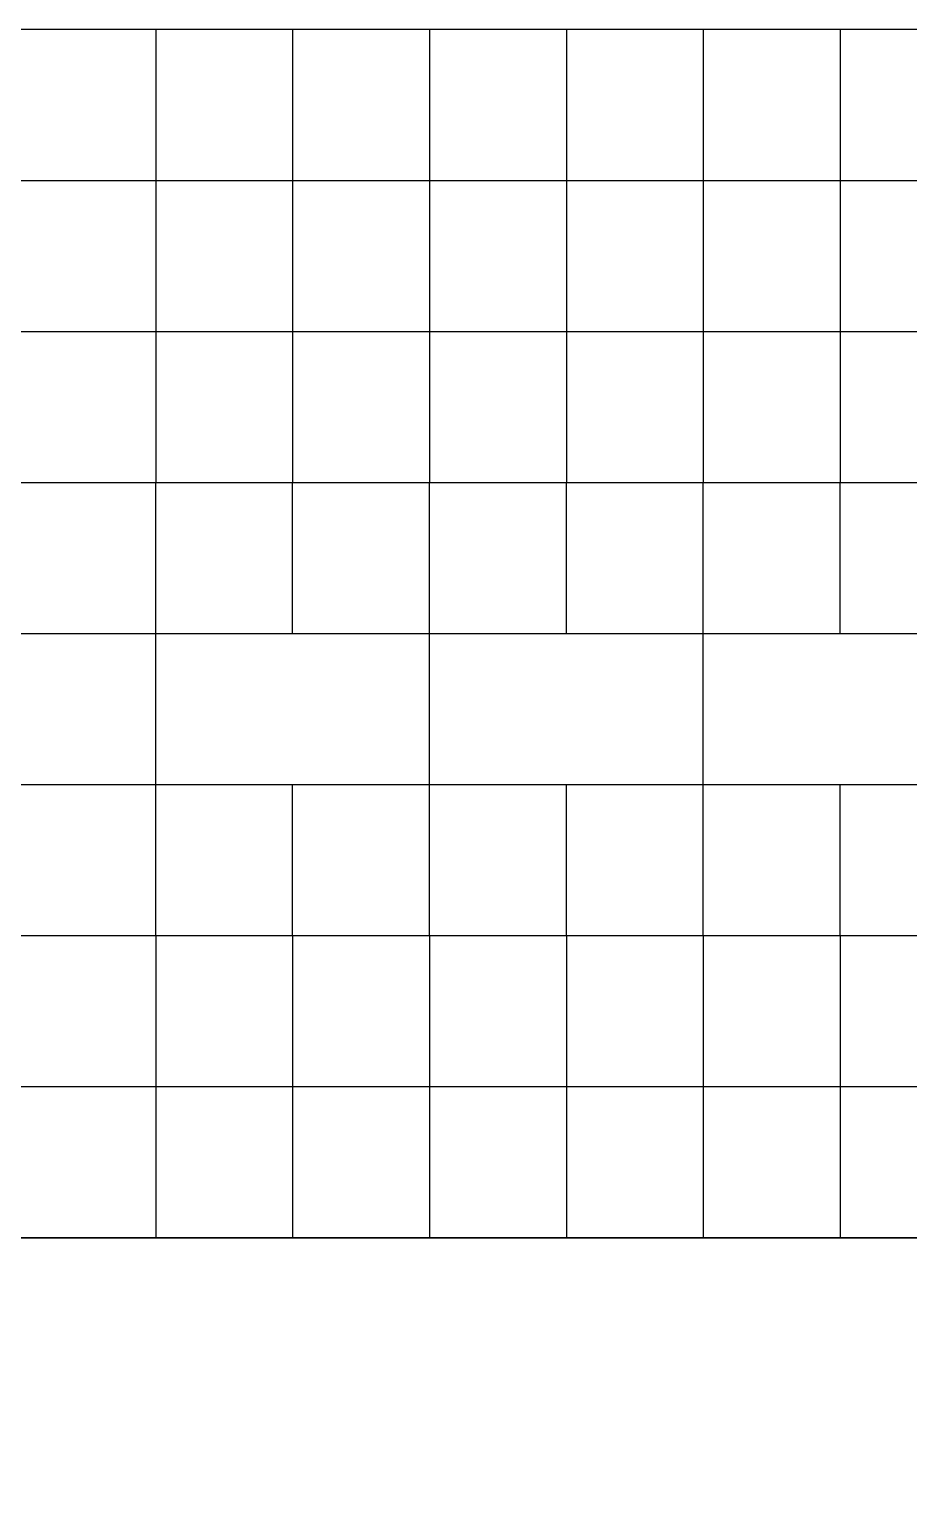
# Model space of a CAD drawing. Extents: x 0 to 304, y 0 to 158.
# Drawn here: x 76.2 to 113.8, y 94.8 to 157.6 of the extents above; entities that cross this region are included whole.
import ezdxf

# ---------------------------------------------------------------- set-up
doc = ezdxf.new("R2010")
doc.units = 0

msp = doc.modelspace()

# ---------------------------------------------------------------- linework, layer by layer
at = {"layer": '2xDUENQ T250SP40'}
for p, q in [((81.6, 131.8, 4.8), (81.6, 138.25, 4.8)), ((81.6, 131.8, 9.6), (81.6, 138.25, 9.6)), ((81.6, 131.8, 14.4), (81.6, 138.25, 14.4)), ((93.3, 131.8, 4.8), (93.3, 138.25, 4.8)), ((93.3, 131.8, 9.6), (93.3, 138.25, 9.6)), ((93.3, 131.8, 14.4), (93.3, 138.25, 14.4)), ((105, 131.8, 4.8), (105, 138.25, 4.8)), ((105, 131.8, 9.6), (105, 138.25, 9.6)), ((105, 131.8, 14.4), (105, 138.25, 14.4)), ((81.6, 118.9, 4.8), (81.6, 125.35, 4.8)), ((81.6, 118.9, 9.6), (81.6, 125.35, 9.6)), ((81.6, 118.9, 14.4), (81.6, 125.35, 14.4)), ((93.3, 118.9, 4.8), (93.3, 125.35, 4.8)), ((93.3, 118.9, 9.6), (93.3, 125.35, 9.6)), ((93.3, 118.9, 14.4), (93.3, 125.35, 14.4)), ((105, 118.9, 4.8), (105, 125.35, 4.8)), ((105, 118.9, 9.6), (105, 125.35, 9.6)), ((105, 118.9, 14.4), (105, 125.35, 14.4))]:
    msp.add_line(p, q, dxfattribs=at)
at = {"layer": '2xDUENQ T450SP30'}
for p, q in [((76.65, 151.15, 4.8), (80.7, 151.15, 4.8)), ((76.65, 151.15, 9.6), (80.7, 151.15, 9.6)), ((76.65, 151.15, 14.4), (80.7, 151.15, 14.4)), ((88.35, 151.15, 4.8), (92.4, 151.15, 4.8)), ((88.35, 151.15, 9.6), (92.4, 151.15, 9.6)), ((88.35, 151.15, 14.4), (92.4, 151.15, 14.4)), ((100.05, 151.15, 4.8), (104.1, 151.15, 4.8)), ((100.05, 151.15, 9.6), (104.1, 151.15, 9.6)), ((100.05, 151.15, 14.4), (104.1, 151.15, 14.4)), ((111.75, 151.15, 4.8), (115.8, 151.15, 4.8)), ((111.75, 151.15, 9.6), (115.8, 151.15, 9.6)), ((111.75, 151.15, 14.4), (115.8, 151.15, 14.4)), ((76.65, 144.7, 4.8), (80.7, 144.7, 4.8)), ((76.65, 144.7, 9.6), (80.7, 144.7, 9.6)), ((76.65, 144.7, 14.4), (80.7, 144.7, 14.4)), ((88.35, 144.7, 4.8), (92.4, 144.7, 4.8)), ((88.35, 144.7, 9.6), (92.4, 144.7, 9.6)), ((88.35, 144.7, 14.4), (92.4, 144.7, 14.4)), ((100.05, 144.7, 4.8), (104.1, 144.7, 4.8)), ((100.05, 144.7, 9.6), (104.1, 144.7, 9.6)), ((100.05, 144.7, 14.4), (104.1, 144.7, 14.4)), ((111.75, 144.7, 4.8), (115.8, 144.7, 4.8)), ((111.75, 144.7, 9.6), (115.8, 144.7, 9.6)), ((111.75, 144.7, 14.4), (115.8, 144.7, 14.4)), ((76.65, 138.25, 4.8), (80.7, 138.25, 4.8)), ((76.65, 138.25, 9.6), (80.7, 138.25, 9.6)), ((76.65, 138.25, 14.4), (80.7, 138.25, 14.4)), ((88.35, 138.25, 4.8), (92.4, 138.25, 4.8)), ((88.35, 138.25, 9.6), (92.4, 138.25, 9.6)), ((88.35, 138.25, 14.4), (92.4, 138.25, 14.4)), ((100.05, 138.25, 4.8), (104.1, 138.25, 4.8)), ((100.05, 138.25, 9.6), (104.1, 138.25, 9.6)), ((100.05, 138.25, 14.4), (104.1, 138.25, 14.4)), ((111.75, 138.25, 4.8), (115.8, 138.25, 4.8)), ((111.75, 138.25, 9.6), (115.8, 138.25, 9.6)), ((111.75, 138.25, 14.4), (115.8, 138.25, 14.4)), ((76.65, 131.8, 4.8), (80.7, 131.8, 4.8)), ((76.65, 131.8, 9.6), (80.7, 131.8, 9.6)), ((76.65, 131.8, 14.4), (80.7, 131.8, 14.4)), ((88.35, 131.8, 4.8), (92.4, 131.8, 4.8)), ((88.35, 131.8, 9.6), (92.4, 131.8, 9.6)), ((88.35, 131.8, 14.4), (92.4, 131.8, 14.4)), ((100.05, 131.8, 4.8), (104.1, 131.8, 4.8)), ((100.05, 131.8, 9.6), (104.1, 131.8, 9.6)), ((100.05, 131.8, 14.4), (104.1, 131.8, 14.4)), ((111.75, 131.8, 4.8), (115.8, 131.8, 4.8)), ((111.75, 131.8, 9.6), (115.8, 131.8, 9.6)), ((111.75, 131.8, 14.4), (115.8, 131.8, 14.4)), ((76.65, 125.35, 4.8), (80.7, 125.35, 4.8)), ((76.65, 125.35, 9.6), (80.7, 125.35, 9.6)), ((76.65, 125.35, 14.4), (80.7, 125.35, 14.4)), ((88.35, 125.35, 4.8), (92.4, 125.35, 4.8)), ((88.35, 125.35, 9.6), (92.4, 125.35, 9.6)), ((88.35, 125.35, 14.4), (92.4, 125.35, 14.4)), ((100.05, 125.35, 4.8), (104.1, 125.35, 4.8)), ((100.05, 125.35, 9.6), (104.1, 125.35, 9.6)), ((100.05, 125.35, 14.4), (104.1, 125.35, 14.4)), ((111.75, 125.35, 4.8), (115.8, 125.35, 4.8)), ((111.75, 125.35, 9.6), (115.8, 125.35, 9.6)), ((111.75, 125.35, 14.4), (115.8, 125.35, 14.4)), ((76.65, 118.9, 4.8), (80.7, 118.9, 4.8)), ((76.65, 118.9, 9.6), (80.7, 118.9, 9.6)), ((76.65, 118.9, 14.4), (80.7, 118.9, 14.4)), ((88.35, 118.9, 4.8), (92.4, 118.9, 4.8)), ((88.35, 118.9, 9.6), (92.4, 118.9, 9.6)), ((88.35, 118.9, 14.4), (92.4, 118.9, 14.4)), ((100.05, 118.9, 4.8), (104.1, 118.9, 4.8)), ((100.05, 118.9, 9.6), (104.1, 118.9, 9.6)), ((100.05, 118.9, 14.4), (104.1, 118.9, 14.4)), ((111.75, 118.9, 4.8), (115.8, 118.9, 4.8)), ((111.75, 118.9, 9.6), (115.8, 118.9, 9.6)), ((111.75, 118.9, 14.4), (115.8, 118.9, 14.4)), ((76.65, 112.45, 4.8), (80.7, 112.45, 4.8)), ((76.65, 112.45, 9.6), (80.7, 112.45, 9.6)), ((76.65, 112.45, 14.4), (80.7, 112.45, 14.4)), ((88.35, 112.45, 4.8), (92.4, 112.45, 4.8)), ((88.35, 112.45, 9.6), (92.4, 112.45, 9.6)), ((88.35, 112.45, 14.4), (92.4, 112.45, 14.4)), ((100.05, 112.45, 4.8), (104.1, 112.45, 4.8)), ((100.05, 112.45, 9.6), (104.1, 112.45, 9.6)), ((100.05, 112.45, 14.4), (104.1, 112.45, 14.4)), ((111.75, 112.45, 4.8), (115.8, 112.45, 4.8)), ((111.75, 112.45, 9.6), (115.8, 112.45, 9.6)), ((111.75, 112.45, 14.4), (115.8, 112.45, 14.4))]:
    msp.add_line(p, q, dxfattribs=at)
at = {"layer": '2xDUENQ T450SP40'}
for p, q in [((75.75, 151.15, 14.4), (76.65, 151.15, 14.4)), ((80.7, 151.15, 14.4), (81.6, 151.15, 14.4)), ((81.6, 151.15, 14.4), (87.45, 151.15, 14.4)), ((87.45, 151.15, 14.4), (88.35, 151.15, 14.4)), ((92.4, 151.15, 14.4), (93.3, 151.15, 14.4)), ((93.3, 151.15, 14.4), (99.15, 151.15, 14.4)), ((99.15, 151.15, 14.4), (100.05, 151.15, 14.4)), ((104.1, 151.15, 14.4), (105, 151.15, 14.4)), ((105, 151.15, 14.4), (110.85, 151.15, 14.4)), ((110.85, 151.15, 14.4), (111.75, 151.15, 14.4)), ((75.75, 144.7, 14.4), (76.65, 144.7, 14.4)), ((80.7, 144.7, 14.4), (81.6, 144.7, 14.4)), ((81.6, 144.7, 14.4), (87.45, 144.7, 14.4)), ((87.45, 144.7, 14.4), (88.35, 144.7, 14.4)), ((92.4, 144.7, 14.4), (93.3, 144.7, 14.4)), ((93.3, 144.7, 14.4), (99.15, 144.7, 14.4)), ((99.15, 144.7, 14.4), (100.05, 144.7, 14.4)), ((104.1, 144.7, 14.4), (105, 144.7, 14.4)), ((105, 144.7, 14.4), (110.85, 144.7, 14.4)), ((110.85, 144.7, 14.4), (111.75, 144.7, 14.4)), ((75.75, 138.25, 14.4), (76.65, 138.25, 14.4)), ((80.7, 138.25, 14.4), (81.6, 138.25, 14.4)), ((81.6, 138.25, 14.4), (87.45, 138.25, 14.4)), ((87.45, 138.25, 14.4), (88.35, 138.25, 14.4)), ((92.4, 138.25, 14.4), (93.3, 138.25, 14.4)), ((93.3, 138.25, 14.4), (99.15, 138.25, 14.4)), ((99.15, 138.25, 14.4), (100.05, 138.25, 14.4)), ((104.1, 138.25, 14.4), (105, 138.25, 14.4)), ((105, 138.25, 14.4), (110.85, 138.25, 14.4)), ((110.85, 138.25, 14.4), (111.75, 138.25, 14.4)), ((75.75, 131.8, 14.4), (76.65, 131.8, 14.4)), ((80.7, 131.8, 14.4), (81.6, 131.8, 14.4)), ((81.6, 131.8, 14.4), (87.45, 131.8, 14.4)), ((87.45, 131.8, 14.4), (88.35, 131.8, 14.4)), ((92.4, 131.8, 14.4), (93.3, 131.8, 14.4)), ((93.3, 131.8, 14.4), (99.15, 131.8, 14.4)), ((99.15, 131.8, 14.4), (100.05, 131.8, 14.4)), ((104.1, 131.8, 14.4), (105, 131.8, 14.4)), ((105, 131.8, 14.4), (110.85, 131.8, 14.4)), ((110.85, 131.8, 14.4), (111.75, 131.8, 14.4)), ((75.75, 125.35, 14.4), (76.65, 125.35, 14.4)), ((80.7, 125.35, 14.4), (81.6, 125.35, 14.4)), ((81.6, 125.35, 14.4), (87.45, 125.35, 14.4)), ((87.45, 125.35, 14.4), (88.35, 125.35, 14.4)), ((92.4, 125.35, 14.4), (93.3, 125.35, 14.4)), ((93.3, 125.35, 14.4), (99.15, 125.35, 14.4)), ((99.15, 125.35, 14.4), (100.05, 125.35, 14.4)), ((104.1, 125.35, 14.4), (105, 125.35, 14.4)), ((105, 125.35, 14.4), (110.85, 125.35, 14.4)), ((110.85, 125.35, 14.4), (111.75, 125.35, 14.4)), ((75.75, 118.9, 14.4), (76.65, 118.9, 14.4)), ((80.7, 118.9, 14.4), (81.6, 118.9, 14.4)), ((81.6, 118.9, 14.4), (87.45, 118.9, 14.4)), ((87.45, 118.9, 14.4), (88.35, 118.9, 14.4)), ((92.4, 118.9, 14.4), (93.3, 118.9, 14.4)), ((93.3, 118.9, 14.4), (99.15, 118.9, 14.4)), ((99.15, 118.9, 14.4), (100.05, 118.9, 14.4)), ((104.1, 118.9, 14.4), (105, 118.9, 14.4)), ((105, 118.9, 14.4), (110.85, 118.9, 14.4)), ((110.85, 118.9, 14.4), (111.75, 118.9, 14.4)), ((75.75, 112.45, 14.4), (76.65, 112.45, 14.4)), ((80.7, 112.45, 14.4), (81.6, 112.45, 14.4)), ((81.6, 112.45, 14.4), (87.45, 112.45, 14.4)), ((87.45, 112.45, 14.4), (88.35, 112.45, 14.4)), ((92.4, 112.45, 14.4), (93.3, 112.45, 14.4)), ((93.3, 112.45, 14.4), (99.15, 112.45, 14.4)), ((99.15, 112.45, 14.4), (100.05, 112.45, 14.4)), ((104.1, 112.45, 14.4), (105, 112.45, 14.4)), ((105, 112.45, 14.4), (110.85, 112.45, 14.4)), ((110.85, 112.45, 14.4), (111.75, 112.45, 14.4))]:
    msp.add_line(p, q, dxfattribs=at)
at = {"layer": '2xDUENQ T450SP50'}
for p, q in [((75.75, 151.15, 4.8), (76.65, 151.15, 4.8)), ((75.75, 151.15, 9.6), (76.65, 151.15, 9.6)), ((80.7, 151.15, 4.8), (81.6, 151.15, 4.8)), ((80.7, 151.15, 9.6), (81.6, 151.15, 9.6)), ((81.6, 151.15, 4.8), (87.45, 151.15, 4.8)), ((81.6, 151.15, 9.6), (87.45, 151.15, 9.6)), ((87.45, 151.15, 4.8), (88.35, 151.15, 4.8)), ((87.45, 151.15, 9.6), (88.35, 151.15, 9.6)), ((92.4, 151.15, 4.8), (93.3, 151.15, 4.8)), ((92.4, 151.15, 9.6), (93.3, 151.15, 9.6)), ((93.3, 151.15, 4.8), (99.15, 151.15, 4.8)), ((93.3, 151.15, 9.6), (99.15, 151.15, 9.6)), ((99.15, 151.15, 4.8), (100.05, 151.15, 4.8)), ((99.15, 151.15, 9.6), (100.05, 151.15, 9.6)), ((104.1, 151.15, 4.8), (105, 151.15, 4.8)), ((104.1, 151.15, 9.6), (105, 151.15, 9.6)), ((105, 151.15, 4.8), (110.85, 151.15, 4.8)), ((105, 151.15, 9.6), (110.85, 151.15, 9.6)), ((110.85, 151.15, 4.8), (111.75, 151.15, 4.8)), ((110.85, 151.15, 9.6), (111.75, 151.15, 9.6)), ((75.75, 144.7, 4.8), (76.65, 144.7, 4.8)), ((75.75, 144.7, 9.6), (76.65, 144.7, 9.6)), ((80.7, 144.7, 4.8), (81.6, 144.7, 4.8)), ((80.7, 144.7, 9.6), (81.6, 144.7, 9.6)), ((81.6, 144.7, 4.8), (87.45, 144.7, 4.8)), ((81.6, 144.7, 9.6), (87.45, 144.7, 9.6)), ((87.45, 144.7, 4.8), (88.35, 144.7, 4.8)), ((87.45, 144.7, 9.6), (88.35, 144.7, 9.6)), ((92.4, 144.7, 4.8), (93.3, 144.7, 4.8)), ((92.4, 144.7, 9.6), (93.3, 144.7, 9.6)), ((93.3, 144.7, 4.8), (99.15, 144.7, 4.8)), ((93.3, 144.7, 9.6), (99.15, 144.7, 9.6)), ((99.15, 144.7, 4.8), (100.05, 144.7, 4.8)), ((99.15, 144.7, 9.6), (100.05, 144.7, 9.6)), ((104.1, 144.7, 4.8), (105, 144.7, 4.8)), ((104.1, 144.7, 9.6), (105, 144.7, 9.6)), ((105, 144.7, 4.8), (110.85, 144.7, 4.8)), ((105, 144.7, 9.6), (110.85, 144.7, 9.6)), ((110.85, 144.7, 4.8), (111.75, 144.7, 4.8)), ((110.85, 144.7, 9.6), (111.75, 144.7, 9.6)), ((75.75, 138.25, 4.8), (76.65, 138.25, 4.8)), ((75.75, 138.25, 9.6), (76.65, 138.25, 9.6)), ((80.7, 138.25, 4.8), (81.6, 138.25, 4.8)), ((80.7, 138.25, 9.6), (81.6, 138.25, 9.6)), ((81.6, 138.25, 4.8), (87.45, 138.25, 4.8)), ((81.6, 138.25, 9.6), (87.45, 138.25, 9.6)), ((87.45, 138.25, 4.8), (88.35, 138.25, 4.8)), ((87.45, 138.25, 9.6), (88.35, 138.25, 9.6)), ((92.4, 138.25, 4.8), (93.3, 138.25, 4.8)), ((92.4, 138.25, 9.6), (93.3, 138.25, 9.6)), ((93.3, 138.25, 4.8), (99.15, 138.25, 4.8)), ((93.3, 138.25, 9.6), (99.15, 138.25, 9.6)), ((99.15, 138.25, 4.8), (100.05, 138.25, 4.8)), ((99.15, 138.25, 9.6), (100.05, 138.25, 9.6)), ((104.1, 138.25, 4.8), (105, 138.25, 4.8)), ((104.1, 138.25, 9.6), (105, 138.25, 9.6)), ((105, 138.25, 4.8), (110.85, 138.25, 4.8)), ((105, 138.25, 9.6), (110.85, 138.25, 9.6)), ((110.85, 138.25, 4.8), (111.75, 138.25, 4.8)), ((110.85, 138.25, 9.6), (111.75, 138.25, 9.6)), ((75.75, 131.8, 4.8), (76.65, 131.8, 4.8)), ((75.75, 131.8, 9.6), (76.65, 131.8, 9.6)), ((80.7, 131.8, 4.8), (81.6, 131.8, 4.8)), ((80.7, 131.8, 9.6), (81.6, 131.8, 9.6)), ((81.6, 131.8, 4.8), (87.45, 131.8, 4.8)), ((81.6, 131.8, 9.6), (87.45, 131.8, 9.6)), ((87.45, 131.8, 4.8), (88.35, 131.8, 4.8)), ((87.45, 131.8, 9.6), (88.35, 131.8, 9.6)), ((92.4, 131.8, 4.8), (93.3, 131.8, 4.8)), ((92.4, 131.8, 9.6), (93.3, 131.8, 9.6)), ((93.3, 131.8, 4.8), (99.15, 131.8, 4.8)), ((93.3, 131.8, 9.6), (99.15, 131.8, 9.6)), ((99.15, 131.8, 4.8), (100.05, 131.8, 4.8)), ((99.15, 131.8, 9.6), (100.05, 131.8, 9.6)), ((104.1, 131.8, 4.8), (105, 131.8, 4.8)), ((104.1, 131.8, 9.6), (105, 131.8, 9.6)), ((105, 131.8, 4.8), (110.85, 131.8, 4.8)), ((105, 131.8, 9.6), (110.85, 131.8, 9.6)), ((110.85, 131.8, 4.8), (111.75, 131.8, 4.8)), ((110.85, 131.8, 9.6), (111.75, 131.8, 9.6)), ((75.75, 125.35, 4.8), (76.65, 125.35, 4.8)), ((75.75, 125.35, 9.6), (76.65, 125.35, 9.6)), ((80.7, 125.35, 4.8), (81.6, 125.35, 4.8)), ((80.7, 125.35, 9.6), (81.6, 125.35, 9.6)), ((81.6, 125.35, 4.8), (87.45, 125.35, 4.8)), ((81.6, 125.35, 9.6), (87.45, 125.35, 9.6)), ((87.45, 125.35, 4.8), (88.35, 125.35, 4.8)), ((87.45, 125.35, 9.6), (88.35, 125.35, 9.6)), ((92.4, 125.35, 4.8), (93.3, 125.35, 4.8)), ((92.4, 125.35, 9.6), (93.3, 125.35, 9.6)), ((93.3, 125.35, 4.8), (99.15, 125.35, 4.8)), ((93.3, 125.35, 9.6), (99.15, 125.35, 9.6)), ((99.15, 125.35, 4.8), (100.05, 125.35, 4.8)), ((99.15, 125.35, 9.6), (100.05, 125.35, 9.6)), ((104.1, 125.35, 4.8), (105, 125.35, 4.8)), ((104.1, 125.35, 9.6), (105, 125.35, 9.6)), ((105, 125.35, 4.8), (110.85, 125.35, 4.8)), ((105, 125.35, 9.6), (110.85, 125.35, 9.6)), ((110.85, 125.35, 4.8), (111.75, 125.35, 4.8)), ((110.85, 125.35, 9.6), (111.75, 125.35, 9.6)), ((75.75, 118.9, 4.8), (76.65, 118.9, 4.8)), ((75.75, 118.9, 9.6), (76.65, 118.9, 9.6)), ((80.7, 118.9, 4.8), (81.6, 118.9, 4.8)), ((80.7, 118.9, 9.6), (81.6, 118.9, 9.6)), ((81.6, 118.9, 4.8), (87.45, 118.9, 4.8)), ((81.6, 118.9, 9.6), (87.45, 118.9, 9.6)), ((87.45, 118.9, 4.8), (88.35, 118.9, 4.8)), ((87.45, 118.9, 9.6), (88.35, 118.9, 9.6)), ((92.4, 118.9, 4.8), (93.3, 118.9, 4.8)), ((92.4, 118.9, 9.6), (93.3, 118.9, 9.6)), ((93.3, 118.9, 4.8), (99.15, 118.9, 4.8)), ((93.3, 118.9, 9.6), (99.15, 118.9, 9.6)), ((99.15, 118.9, 4.8), (100.05, 118.9, 4.8)), ((99.15, 118.9, 9.6), (100.05, 118.9, 9.6)), ((104.1, 118.9, 4.8), (105, 118.9, 4.8)), ((104.1, 118.9, 9.6), (105, 118.9, 9.6)), ((105, 118.9, 4.8), (110.85, 118.9, 4.8)), ((105, 118.9, 9.6), (110.85, 118.9, 9.6)), ((110.85, 118.9, 4.8), (111.75, 118.9, 4.8)), ((110.85, 118.9, 9.6), (111.75, 118.9, 9.6)), ((75.75, 112.45, 4.8), (76.65, 112.45, 4.8)), ((75.75, 112.45, 9.6), (76.65, 112.45, 9.6)), ((80.7, 112.45, 4.8), (81.6, 112.45, 4.8)), ((80.7, 112.45, 9.6), (81.6, 112.45, 9.6)), ((81.6, 112.45, 4.8), (87.45, 112.45, 4.8)), ((81.6, 112.45, 9.6), (87.45, 112.45, 9.6)), ((87.45, 112.45, 4.8), (88.35, 112.45, 4.8)), ((87.45, 112.45, 9.6), (88.35, 112.45, 9.6)), ((92.4, 112.45, 4.8), (93.3, 112.45, 4.8)), ((92.4, 112.45, 9.6), (93.3, 112.45, 9.6)), ((93.3, 112.45, 4.8), (99.15, 112.45, 4.8)), ((93.3, 112.45, 9.6), (99.15, 112.45, 9.6)), ((99.15, 112.45, 4.8), (100.05, 112.45, 4.8)), ((99.15, 112.45, 9.6), (100.05, 112.45, 9.6)), ((104.1, 112.45, 4.8), (105, 112.45, 4.8)), ((104.1, 112.45, 9.6), (105, 112.45, 9.6)), ((105, 112.45, 4.8), (110.85, 112.45, 4.8)), ((105, 112.45, 9.6), (110.85, 112.45, 9.6)), ((110.85, 112.45, 4.8), (111.75, 112.45, 4.8)), ((110.85, 112.45, 9.6), (111.75, 112.45, 9.6))]:
    msp.add_line(p, q, dxfattribs=at)
at = {"layer": 'DUENQ T250SP40'}
for p, q in [((81.6, 157.6, 4.8), (81.6, 151.15, 4.8)), ((81.6, 157.6, 9.6), (81.6, 151.15, 9.6)), ((81.6, 157.6, 14.4), (81.6, 151.15, 14.4)), ((87.45, 157.6, 4.8), (87.45, 151.15, 4.8)), ((87.45, 157.6, 9.6), (87.45, 151.15, 9.6)), ((87.45, 157.6, 14.4), (87.45, 151.15, 14.4)), ((93.3, 157.6, 4.8), (93.3, 151.15, 4.8)), ((93.3, 157.6, 9.6), (93.3, 151.15, 9.6)), ((93.3, 157.6, 14.4), (93.3, 151.15, 14.4)), ((99.15, 157.6, 4.8), (99.15, 151.15, 4.8)), ((99.15, 157.6, 9.6), (99.15, 151.15, 9.6)), ((99.15, 157.6, 14.4), (99.15, 151.15, 14.4)), ((105, 157.6, 4.8), (105, 151.15, 4.8)), ((105, 157.6, 9.6), (105, 151.15, 9.6)), ((105, 157.6, 14.4), (105, 151.15, 14.4)), ((110.85, 157.6, 4.8), (110.85, 151.15, 4.8)), ((110.85, 157.6, 9.6), (110.85, 151.15, 9.6)), ((110.85, 157.6, 14.4), (110.85, 151.15, 14.4)), ((81.6, 151.15, 4.8), (81.6, 144.7, 4.8)), ((81.6, 151.15, 9.6), (81.6, 144.7, 9.6)), ((81.6, 151.15, 14.4), (81.6, 144.7, 14.4)), ((87.45, 151.15, 4.8), (87.45, 144.7, 4.8)), ((87.45, 151.15, 9.6), (87.45, 144.7, 9.6)), ((87.45, 151.15, 14.4), (87.45, 144.7, 14.4)), ((93.3, 151.15, 4.8), (93.3, 144.7, 4.8)), ((93.3, 151.15, 9.6), (93.3, 144.7, 9.6)), ((93.3, 151.15, 14.4), (93.3, 144.7, 14.4)), ((99.15, 151.15, 4.8), (99.15, 144.7, 4.8)), ((99.15, 151.15, 9.6), (99.15, 144.7, 9.6)), ((99.15, 151.15, 14.4), (99.15, 144.7, 14.4)), ((105, 151.15, 4.8), (105, 144.7, 4.8)), ((105, 151.15, 9.6), (105, 144.7, 9.6)), ((105, 151.15, 14.4), (105, 144.7, 14.4)), ((110.85, 151.15, 4.8), (110.85, 144.7, 4.8)), ((110.85, 151.15, 9.6), (110.85, 144.7, 9.6)), ((110.85, 151.15, 14.4), (110.85, 144.7, 14.4)), ((81.6, 144.7, 4.8), (81.6, 138.25, 4.8)), ((81.6, 144.7, 9.6), (81.6, 138.25, 9.6)), ((81.6, 144.7, 14.4), (81.6, 138.25, 14.4)), ((87.45, 144.7, 4.8), (87.45, 138.25, 4.8)), ((87.45, 144.7, 9.6), (87.45, 138.25, 9.6)), ((87.45, 144.7, 14.4), (87.45, 138.25, 14.4)), ((93.3, 144.7, 4.8), (93.3, 138.25, 4.8)), ((93.3, 144.7, 9.6), (93.3, 138.25, 9.6)), ((93.3, 144.7, 14.4), (93.3, 138.25, 14.4)), ((99.15, 144.7, 4.8), (99.15, 138.25, 4.8)), ((99.15, 144.7, 9.6), (99.15, 138.25, 9.6)), ((99.15, 144.7, 14.4), (99.15, 138.25, 14.4)), ((105, 144.7, 4.8), (105, 138.25, 4.8)), ((105, 144.7, 9.6), (105, 138.25, 9.6)), ((105, 144.7, 14.4), (105, 138.25, 14.4)), ((110.85, 144.7, 4.8), (110.85, 138.25, 4.8)), ((110.85, 144.7, 9.6), (110.85, 138.25, 9.6)), ((110.85, 144.7, 14.4), (110.85, 138.25, 14.4)), ((87.45, 131.8, 4.8), (87.45, 138.25, 4.8)), ((87.45, 131.8, 9.6), (87.45, 138.25, 9.6)), ((87.45, 131.8, 14.4), (87.45, 138.25, 14.4)), ((99.15, 131.8, 4.8), (99.15, 138.25, 4.8)), ((99.15, 131.8, 9.6), (99.15, 138.25, 9.6)), ((99.15, 131.8, 14.4), (99.15, 138.25, 14.4)), ((110.85, 131.8, 4.8), (110.85, 138.25, 4.8)), ((110.85, 131.8, 9.6), (110.85, 138.25, 9.6)), ((110.85, 131.8, 14.4), (110.85, 138.25, 14.4)), ((81.6, 125.35, 4.8), (81.6, 131.8, 4.8)), ((81.6, 125.35, 9.6), (81.6, 131.8, 9.6)), ((81.6, 125.35, 14.4), (81.6, 131.8, 14.4)), ((93.3, 125.35, 4.8), (93.3, 131.8, 4.8)), ((93.3, 125.35, 9.6), (93.3, 131.8, 9.6)), ((93.3, 125.35, 14.4), (93.3, 131.8, 14.4)), ((105, 125.35, 4.8), (105, 131.8, 4.8)), ((105, 125.35, 9.6), (105, 131.8, 9.6)), ((105, 125.35, 14.4), (105, 131.8, 14.4)), ((87.45, 118.9, 4.8), (87.45, 125.35, 4.8)), ((87.45, 118.9, 9.6), (87.45, 125.35, 9.6)), ((87.45, 118.9, 14.4), (87.45, 125.35, 14.4)), ((99.15, 118.9, 4.8), (99.15, 125.35, 4.8)), ((99.15, 118.9, 9.6), (99.15, 125.35, 9.6)), ((99.15, 118.9, 14.4), (99.15, 125.35, 14.4)), ((110.85, 118.9, 4.8), (110.85, 125.35, 4.8)), ((110.85, 118.9, 9.6), (110.85, 125.35, 9.6)), ((110.85, 118.9, 14.4), (110.85, 125.35, 14.4)), ((81.6, 118.9, 4.8), (81.6, 112.45, 4.8)), ((81.6, 118.9, 9.6), (81.6, 112.45, 9.6)), ((81.6, 118.9, 14.4), (81.6, 112.45, 14.4)), ((87.45, 118.9, 4.8), (87.45, 112.45, 4.8)), ((87.45, 118.9, 9.6), (87.45, 112.45, 9.6)), ((87.45, 118.9, 14.4), (87.45, 112.45, 14.4)), ((93.3, 118.9, 4.8), (93.3, 112.45, 4.8)), ((93.3, 118.9, 9.6), (93.3, 112.45, 9.6)), ((93.3, 118.9, 14.4), (93.3, 112.45, 14.4)), ((99.15, 118.9, 4.8), (99.15, 112.45, 4.8)), ((99.15, 118.9, 9.6), (99.15, 112.45, 9.6)), ((99.15, 118.9, 14.4), (99.15, 112.45, 14.4)), ((105, 118.9, 4.8), (105, 112.45, 4.8)), ((105, 118.9, 9.6), (105, 112.45, 9.6)), ((105, 118.9, 14.4), (105, 112.45, 14.4)), ((110.85, 118.9, 4.8), (110.85, 112.45, 4.8)), ((110.85, 118.9, 9.6), (110.85, 112.45, 9.6)), ((110.85, 118.9, 14.4), (110.85, 112.45, 14.4)), ((81.6, 112.45, 4.8), (81.6, 106, 4.8)), ((81.6, 112.45, 9.6), (81.6, 106, 9.6)), ((81.6, 112.45, 14.4), (81.6, 106, 14.4)), ((87.45, 112.45, 4.8), (87.45, 106, 4.8)), ((87.45, 112.45, 9.6), (87.45, 106, 9.6)), ((87.45, 112.45, 14.4), (87.45, 106, 14.4)), ((93.3, 112.45, 4.8), (93.3, 106, 4.8)), ((93.3, 112.45, 9.6), (93.3, 106, 9.6)), ((93.3, 112.45, 14.4), (93.3, 106, 14.4)), ((99.15, 112.45, 4.8), (99.15, 106, 4.8)), ((99.15, 112.45, 9.6), (99.15, 106, 9.6)), ((99.15, 112.45, 14.4), (99.15, 106, 14.4)), ((105, 112.45, 4.8), (105, 106, 4.8)), ((105, 112.45, 9.6), (105, 106, 9.6)), ((105, 112.45, 14.4), (105, 106, 14.4)), ((110.85, 112.45, 4.8), (110.85, 106, 4.8)), ((110.85, 112.45, 9.6), (110.85, 106, 9.6)), ((110.85, 112.45, 14.4), (110.85, 106, 14.4))]:
    msp.add_line(p, q, dxfattribs=at)
at = {"layer": 'RRO 200x300x6'}
for p, q in [((81.6, 157.6), (81.6, 157.6, 4.8)), ((81.6, 157.6, 4.8), (81.6, 157.6, 9.6)), ((81.6, 157.6, 9.6), (81.6, 157.6, 14.4)), ((87.45, 157.6), (87.45, 157.6, 4.8)), ((87.45, 157.6, 4.8), (87.45, 157.6, 9.6)), ((87.45, 157.6, 9.6), (87.45, 157.6, 14.4)), ((93.3, 157.6), (93.3, 157.6, 4.8)), ((93.3, 157.6, 4.8), (93.3, 157.6, 9.6)), ((93.3, 157.6, 9.6), (93.3, 157.6, 14.4)), ((99.15, 157.6), (99.15, 157.6, 4.8)), ((99.15, 157.6, 4.8), (99.15, 157.6, 9.6)), ((99.15, 157.6, 9.6), (99.15, 157.6, 14.4)), ((105, 157.6), (105, 157.6, 4.8)), ((105, 157.6, 4.8), (105, 157.6, 9.6)), ((105, 157.6, 9.6), (105, 157.6, 14.4)), ((110.85, 157.6), (110.85, 157.6, 4.8)), ((110.85, 157.6, 4.8), (110.85, 157.6, 9.6)), ((110.85, 157.6, 9.6), (110.85, 157.6, 14.4)), ((81.6, 151.15), (81.6, 151.15, 4.8)), ((81.6, 151.15, 4.8), (81.6, 151.15, 9.6)), ((81.6, 151.15, 9.6), (81.6, 151.15, 14.4)), ((87.45, 151.15), (87.45, 151.15, 4.8)), ((87.45, 151.15, 4.8), (87.45, 151.15, 9.6)), ((87.45, 151.15, 9.6), (87.45, 151.15, 14.4)), ((93.3, 151.15), (93.3, 151.15, 4.8)), ((93.3, 151.15, 4.8), (93.3, 151.15, 9.6)), ((93.3, 151.15, 9.6), (93.3, 151.15, 14.4)), ((99.15, 151.15), (99.15, 151.15, 4.8)), ((99.15, 151.15, 4.8), (99.15, 151.15, 9.6)), ((99.15, 151.15, 9.6), (99.15, 151.15, 14.4)), ((105, 151.15), (105, 151.15, 4.8)), ((105, 151.15, 4.8), (105, 151.15, 9.6)), ((105, 151.15, 9.6), (105, 151.15, 14.4)), ((110.85, 151.15), (110.85, 151.15, 4.8)), ((110.85, 151.15, 4.8), (110.85, 151.15, 9.6)), ((110.85, 151.15, 9.6), (110.85, 151.15, 14.4)), ((81.6, 144.7), (81.6, 144.7, 4.8)), ((81.6, 144.7, 4.8), (81.6, 144.7, 9.6)), ((81.6, 144.7, 9.6), (81.6, 144.7, 14.4)), ((87.45, 144.7), (87.45, 144.7, 4.8)), ((87.45, 144.7, 4.8), (87.45, 144.7, 9.6)), ((87.45, 144.7, 9.6), (87.45, 144.7, 14.4)), ((93.3, 144.7), (93.3, 144.7, 4.8)), ((93.3, 144.7, 4.8), (93.3, 144.7, 9.6)), ((93.3, 144.7, 9.6), (93.3, 144.7, 14.4)), ((99.15, 144.7), (99.15, 144.7, 4.8)), ((99.15, 144.7, 4.8), (99.15, 144.7, 9.6)), ((99.15, 144.7, 9.6), (99.15, 144.7, 14.4)), ((105, 144.7), (105, 144.7, 4.8)), ((105, 144.7, 4.8), (105, 144.7, 9.6)), ((105, 144.7, 9.6), (105, 144.7, 14.4)), ((110.85, 144.7), (110.85, 144.7, 4.8)), ((110.85, 144.7, 4.8), (110.85, 144.7, 9.6)), ((110.85, 144.7, 9.6), (110.85, 144.7, 14.4)), ((81.6, 138.25), (81.6, 138.25, 4.8)), ((81.6, 138.25, 4.8), (81.6, 138.25, 9.6)), ((81.6, 138.25, 9.6), (81.6, 138.25, 14.4)), ((87.45, 138.25), (87.45, 138.25, 4.8)), ((87.45, 138.25, 4.8), (87.45, 138.25, 9.6)), ((87.45, 138.25, 9.6), (87.45, 138.25, 14.4)), ((93.3, 138.25), (93.3, 138.25, 4.8)), ((93.3, 138.25, 4.8), (93.3, 138.25, 9.6)), ((93.3, 138.25, 9.6), (93.3, 138.25, 14.4)), ((99.15, 138.25), (99.15, 138.25, 4.8)), ((99.15, 138.25, 4.8), (99.15, 138.25, 9.6)), ((99.15, 138.25, 9.6), (99.15, 138.25, 14.4)), ((105, 138.25), (105, 138.25, 4.8)), ((105, 138.25, 4.8), (105, 138.25, 9.6)), ((105, 138.25, 9.6), (105, 138.25, 14.4)), ((110.85, 138.25), (110.85, 138.25, 4.8)), ((110.85, 138.25, 4.8), (110.85, 138.25, 9.6)), ((110.85, 138.25, 9.6), (110.85, 138.25, 14.4)), ((81.6, 131.8), (81.6, 131.8, 4.8)), ((81.6, 131.8, 4.8), (81.6, 131.8, 9.6)), ((81.6, 131.8, 9.6), (81.6, 131.8, 14.4)), ((87.45, 131.8), (87.45, 131.8, 4.8)), ((87.45, 131.8, 4.8), (87.45, 131.8, 9.6)), ((87.45, 131.8, 9.6), (87.45, 131.8, 14.4)), ((93.3, 131.8), (93.3, 131.8, 4.8)), ((93.3, 131.8, 4.8), (93.3, 131.8, 9.6)), ((93.3, 131.8, 9.6), (93.3, 131.8, 14.4)), ((99.15, 131.8), (99.15, 131.8, 4.8)), ((99.15, 131.8, 4.8), (99.15, 131.8, 9.6)), ((99.15, 131.8, 9.6), (99.15, 131.8, 14.4)), ((105, 131.8), (105, 131.8, 4.8)), ((105, 131.8, 4.8), (105, 131.8, 9.6)), ((105, 131.8, 9.6), (105, 131.8, 14.4)), ((110.85, 131.8), (110.85, 131.8, 4.8)), ((110.85, 131.8, 4.8), (110.85, 131.8, 9.6)), ((110.85, 131.8, 9.6), (110.85, 131.8, 14.4)), ((81.6, 125.35), (81.6, 125.35, 4.8)), ((81.6, 125.35, 4.8), (81.6, 125.35, 9.6)), ((81.6, 125.35, 9.6), (81.6, 125.35, 14.4)), ((87.45, 125.35), (87.45, 125.35, 4.8)), ((87.45, 125.35, 4.8), (87.45, 125.35, 9.6)), ((87.45, 125.35, 9.6), (87.45, 125.35, 14.4)), ((93.3, 125.35), (93.3, 125.35, 4.8)), ((93.3, 125.35, 4.8), (93.3, 125.35, 9.6)), ((93.3, 125.35, 9.6), (93.3, 125.35, 14.4)), ((99.15, 125.35), (99.15, 125.35, 4.8)), ((99.15, 125.35, 4.8), (99.15, 125.35, 9.6)), ((99.15, 125.35, 9.6), (99.15, 125.35, 14.4)), ((105, 125.35), (105, 125.35, 4.8)), ((105, 125.35, 4.8), (105, 125.35, 9.6)), ((105, 125.35, 9.6), (105, 125.35, 14.4)), ((110.85, 125.35), (110.85, 125.35, 4.8)), ((110.85, 125.35, 4.8), (110.85, 125.35, 9.6)), ((110.85, 125.35, 9.6), (110.85, 125.35, 14.4)), ((81.6, 118.9), (81.6, 118.9, 4.8)), ((81.6, 118.9, 4.8), (81.6, 118.9, 9.6)), ((81.6, 118.9, 9.6), (81.6, 118.9, 14.4)), ((87.45, 118.9), (87.45, 118.9, 4.8)), ((87.45, 118.9, 4.8), (87.45, 118.9, 9.6)), ((87.45, 118.9, 9.6), (87.45, 118.9, 14.4)), ((93.3, 118.9), (93.3, 118.9, 4.8)), ((93.3, 118.9, 4.8), (93.3, 118.9, 9.6)), ((93.3, 118.9, 9.6), (93.3, 118.9, 14.4)), ((99.15, 118.9), (99.15, 118.9, 4.8)), ((99.15, 118.9, 4.8), (99.15, 118.9, 9.6)), ((99.15, 118.9, 9.6), (99.15, 118.9, 14.4)), ((105, 118.9), (105, 118.9, 4.8)), ((105, 118.9, 4.8), (105, 118.9, 9.6)), ((105, 118.9, 9.6), (105, 118.9, 14.4)), ((110.85, 118.9), (110.85, 118.9, 4.8)), ((110.85, 118.9, 4.8), (110.85, 118.9, 9.6)), ((110.85, 118.9, 9.6), (110.85, 118.9, 14.4)), ((81.6, 112.45), (81.6, 112.45, 4.8)), ((81.6, 112.45, 4.8), (81.6, 112.45, 9.6)), ((81.6, 112.45, 9.6), (81.6, 112.45, 14.4)), ((87.45, 112.45), (87.45, 112.45, 4.8)), ((87.45, 112.45, 4.8), (87.45, 112.45, 9.6)), ((87.45, 112.45, 9.6), (87.45, 112.45, 14.4)), ((93.3, 112.45), (93.3, 112.45, 4.8)), ((93.3, 112.45, 4.8), (93.3, 112.45, 9.6)), ((93.3, 112.45, 9.6), (93.3, 112.45, 14.4)), ((99.15, 112.45), (99.15, 112.45, 4.8)), ((99.15, 112.45, 4.8), (99.15, 112.45, 9.6)), ((99.15, 112.45, 9.6), (99.15, 112.45, 14.4)), ((105, 112.45), (105, 112.45, 4.8)), ((105, 112.45, 4.8), (105, 112.45, 9.6)), ((105, 112.45, 9.6), (105, 112.45, 14.4)), ((110.85, 112.45), (110.85, 112.45, 4.8)), ((110.85, 112.45, 4.8), (110.85, 112.45, 9.6)), ((110.85, 112.45, 9.6), (110.85, 112.45, 14.4)), ((81.6, 106), (81.6, 106, 4.8)), ((81.6, 106, 4.8), (81.6, 106, 9.6)), ((81.6, 106, 9.6), (81.6, 106, 14.4)), ((87.45, 106), (87.45, 106, 4.8)), ((87.45, 106, 4.8), (87.45, 106, 9.6)), ((87.45, 106, 9.6), (87.45, 106, 14.4)), ((93.3, 106), (93.3, 106, 4.8)), ((93.3, 106, 4.8), (93.3, 106, 9.6)), ((93.3, 106, 9.6), (93.3, 106, 14.4)), ((99.15, 106), (99.15, 106, 4.8)), ((99.15, 106, 4.8), (99.15, 106, 9.6)), ((99.15, 106, 9.6), (99.15, 106, 14.4)), ((105, 106), (105, 106, 4.8)), ((105, 106, 4.8), (105, 106, 9.6)), ((105, 106, 9.6), (105, 106, 14.4)), ((110.85, 106), (110.85, 106, 4.8)), ((110.85, 106, 4.8), (110.85, 106, 9.6)), ((110.85, 106, 9.6), (110.85, 106, 14.4))]:
    msp.add_line(p, q, dxfattribs=at)
at = {"layer": 'shell'}
for points in [[(0.15, 106, 4.8), (303.525, 106, 4.8), (303.525, 157.6, 4.8), (0.15, 157.6, 4.8)], [(0.15, 106, 9.6), (303.525, 106, 9.6), (303.525, 157.6, 9.6), (0.15, 157.6, 9.6)], [(0.15, 106, 14.4), (303.525, 106, 14.4), (303.525, 157.6, 14.4), (0.15, 157.6, 14.4)], [(0.15, 106, 4.8), (0.15, 0.25, 4.8), (134.25, 0.25, 4.8), (134.25, 106, 4.8)], [(0.15, 106, 9.6), (0.15, 0.25, 9.6), (134.25, 0.25, 9.6), (134.25, 106, 9.6)]]:
    msp.add_3dface(points, dxfattribs=at)

doc.saveas('drawing.dxf')
